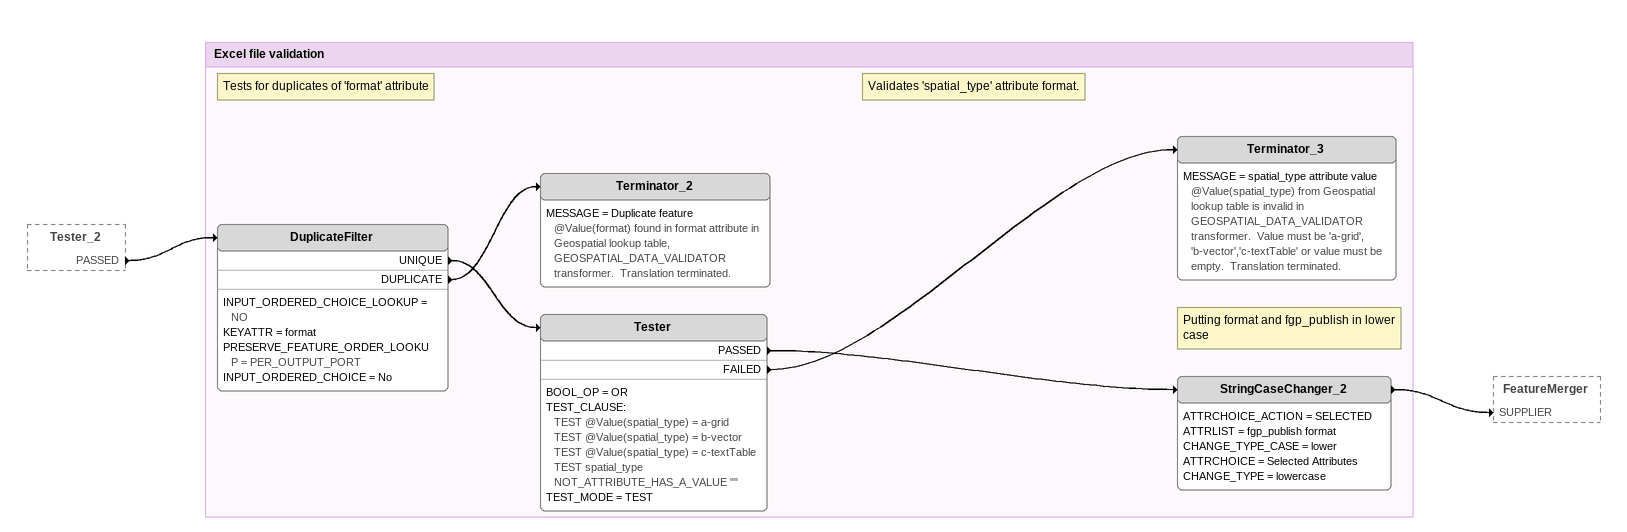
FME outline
Tester_2 [outside]
    PASSED -> DuplicateFilter

Bookmark: Excel file validation
Note: Tests for duplicates of 'format' attribute
DuplicateFilter
    INPUT_ORDERED_CHOICE_LOOKUP = NO
    KEYATTR = format
    PRESERVE_FEATURE_ORDER_LOOKUP = PER_OUTPUT_PORT
    INPUT_ORDERED_CHOICE = No
    UNIQUE -> Tester
    DUPLICATE -> Terminator_2
Terminator_2
    MESSAGE = Duplicate feature @Value(format) found in format attribute in Geospatial lookup table, GEOSPATIAL_DATA_VALIDATOR transformer.  Translation terminated.
Note: Validates 'spatial_type' attribute format.
Tester
    BOOL_OP = OR
    TEST_CLAUSE:
      TEST @Value(spatial_type) = a-grid
      TEST @Value(spatial_type) = b-vector
      TEST @Value(spatial_type) = c-textTable
      TEST spatial_type NOT_ATTRIBUTE_HAS_A_VALUE ""
    TEST_MODE = TEST
    PASSED -> StringCaseChanger_2
    FAILED -> Terminator_3
Terminator_3
    MESSAGE = spatial_type attribute value @Value(spatial_type) from Geospatial lookup table is invalid in GEOSPATIAL_DATA_VALIDATOR transformer.  Value must be 'a-grid', 'b-vector','c-textTable' or value must be empty.  Translation terminated.
Note: Putting format and fgp_publish in lower case
StringCaseChanger_2
    ATTRCHOICE_ACTION = SELECTED
    ATTRLIST = fgp_publish format
    CHANGE_TYPE_CASE = lower
    ATTRCHOICE = Selected Attributes
    CHANGE_TYPE = lowercase
    -> FeatureMerger [SUPPLIER]
